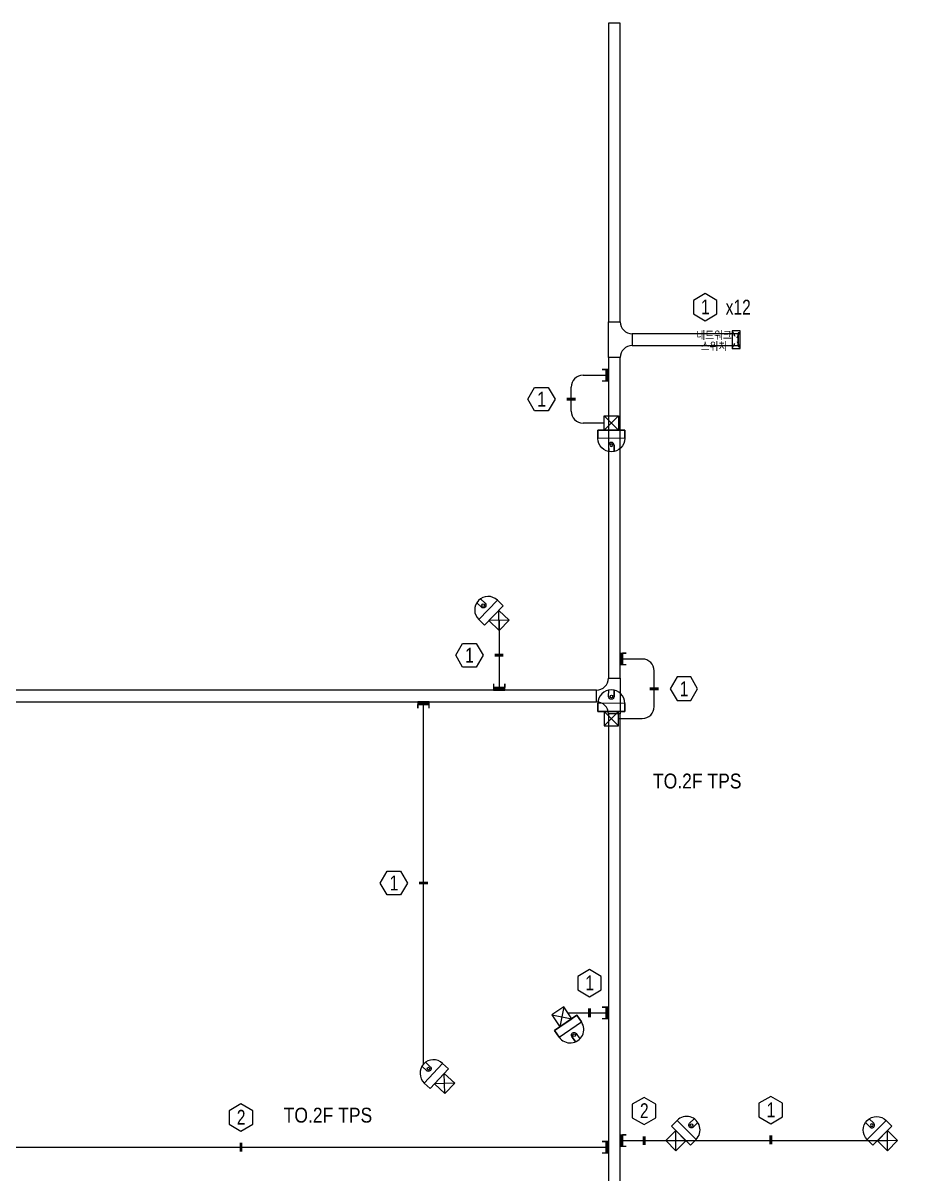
# Model space of a CAD drawing. Header units: millimetres. Extents: x 89860 to 502050, y -351975 to 882300.
# Drawn here: x 329118 to 351277, y -138175 to -109170 of the extents above; entities that cross this region are included whole.
import ezdxf
from ezdxf.enums import TextEntityAlignment as Align

# ---------------------------------------------------------------- set-up
doc = ezdxf.new("R2010")
doc.units = ezdxf.units.MM
doc.header["$LTSCALE"] = 150
doc.linetypes.add('D1', pattern=[3, 1, -1, 1])
doc.layers.get('0').update_dxf_attribs({"lineweight": 0})
doc.layers.add('-----16 CCTV', color=3, linetype='Continuous', lineweight=0)
for name, color, linetype in [('-----17 CCTV Cable', 4, 'Continuous'), ('-----27 Communication Cable Tray', 2, 'Continuous'), ('-----29 Indicator', 1, 'Continuous'), ('-----30 Text', 2, 'Continuous')]:
    doc.layers.add(name, color=color, linetype=linetype)
doc.styles.add('ELEC', font='')
doc.styles.get('ELEC').set_extended_font_data('Dotum')

# ---------------------------------------------------------------- blocks, each defined once
blk = doc.blocks.new('Dome Camera')
at = {"layer": '-----16 CCTV', "linetype": 'Continuous'}
for p, q in [((-180, 180), (180, -180)), ((180, 180), (-180, -180)), ((339, -180), (-339, -180)), ((-339, -180), (-339, -383)), ((339, -383), (339, -180)), ((-339, -383), (339, -383))]:
    blk.add_line(p, q, dxfattribs=at)
at = {"layer": '-----16 CCTV', "linetype": 'Continuous', "lineweight": 0}
for p, q in [((-339, -180), (339, -180)), ((-339, -383), (-339, -180)), ((339, -180), (339, -383)), ((-68, -553), (-68, -715)), ((68, -553), (68, -715))]:
    blk.add_line(p, q, dxfattribs=at)
at = {"layer": '-----16 CCTV', "linetype": 'Continuous'}
blk.add_lwpolyline([(180, 180), (-180, 180), (-180, -180), (180, -180)], close=True, dxfattribs=at)
blk.add_lwpolyline([(-68, -715), (-68, -553, -1), (68, -553), (68, -715)], format="xyb", dxfattribs=at)
at = {"layer": '-----16 CCTV', "linetype": 'Continuous', "lineweight": 0}
blk.add_circle((0, -553), 33.9, dxfattribs=at)
blk.add_circle((0, -553), 33.9, dxfattribs=at)
blk.add_arc((0, -383), 339, 180, 0, dxfattribs=at)
at = {"layer": '-----16 CCTV', "linetype": 'Continuous'}
blk.add_arc((0, -383), 339, 180, 0, dxfattribs=at)
blk = doc.blocks.new('O08')
blk.add_hatch(color=256).paths.add_polyline_path([(120, 51), (-120, 51), (-120, 0), (120, 0)])
blk.add_lwpolyline([(120, 127.5), (120, 0), (-120, 0), (-120, 127.5), (-120, 51), (120, 51)])

msp = doc.modelspace()

# ---------------------------------------------------------------- linework, layer by layer
at = {"layer": '-----16 CCTV', "color": 3, "const_width": 0.198}
msp.add_lwpolyline([(347200, -116774), (347200, -117576), (345878, -117576), (345878, -116774)], close=True, dxfattribs=at)
at = {"layer": '-----17 CCTV Cable'}
for p, q in [((343236, -118045), (343874, -118045, 0)), ((342936, -118953), (342936, -118345)), ((343770, -119253), (343236, -119253)), ((341120, -124225), (341120, -125979, 0)), ((344730, -125197), (344174, -125197, 0)), ((345030, -126397), (345030, -125497)), ((339215, -135405), (339215, -126279, 0)), ((344130, -126697), (344730, -126697)), ((342849, -134115), (343874, -134115, 0)), ((350911, -137335), (344174, -137335, 0)), ((325352, -137501), (343874, -137501, 0))]:
    msp.add_line(p, q, dxfattribs=at)
for centre, start, end in [((343236, -118345, 0), 90, 180), ((343236, -118953), 180, 270), ((344730, -125497, 0), 0, 90), ((344730, -126397), 270, 0)]:
    msp.add_arc(centre, 300, start, end, dxfattribs=at)
at = {"layer": '-----27 Communication Cable Tray', "elevation": 0}
for points in [[(343874, -109170), (343874, -116700), (344174, -116700), (344174, -109170)], [(347200, -117000), (344474, -117000), (344474, -117300), (347200, -117300)], [(344174, -125679), (344174, -117600), (343874, -117600), (343874, -125679)], [(275741, -126279), (343574, -126279), (343574, -125979), (275741, -125979)], [(344174, -138647), (344174, -126579), (343874, -126579), (343874, -138647)]]:
    msp.add_lwpolyline(points, close=True, dxfattribs=at)
for points in [[(344174, -117600), (343874, -117600), (343874, -117600), (343874, -116700), (344174, -116700, 0.414214), (344474, -117000), (344474, -117300), (344474, -117300, 0.414214)], [(343874, -125679), (344174, -125679), (344174, -125679), (344174, -126579), (343874, -126579, 0.414214), (343574, -126279), (343574, -125979), (343574, -125979, 0.414214)]]:
    msp.add_lwpolyline(points, format="xyb", close=True, dxfattribs=at)
at = {"layer": '-----27 Communication Cable Tray', "color": 1}
msp.add_lwpolyline([(347000, -117375), (347200, -117375), (347200, -116925), (347000, -116925), (347000, -117375)], dxfattribs=at)
at = {"layer": '-----27 Communication Cable Tray', "color": 1, "linetype": 'D1'}
for points in [[(347000, -117375), (347200, -116925)], [(347000, -116925), (347200, -117375)]]:
    msp.add_lwpolyline(points, dxfattribs=at)
at = {"layer": '-----27 Communication Cable Tray'}
for points in [[(347050, -117250), (347050, -117300), (347150, -117300), (347150, -117000), (347050, -117000), (347050, -117050)], [(347150, -117325), (347200, -117325), (347200, -116975), (347150, -116975), (347150, -117325)]]:
    msp.add_lwpolyline(points, dxfattribs=at)
at = {"layer": '-----29 Indicator'}
for points in [[(346613, -116502), (346613, -116159), (346315, -115987), (346018, -116159), (346018, -116502), (346315, -116674), (346613, -116502)], [(343102, -133194), (343102, -133538), (343399, -133710), (343697, -133538), (343697, -133194), (343399, -133023), (343102, -133194)], [(347672, -136394), (347672, -136738), (347970, -136910), (348267, -136738), (348267, -136394), (347970, -136223), (347672, -136394)]]:
    msp.add_lwpolyline(points, close=True, dxfattribs=at)
at = {"layer": '-----29 Indicator', "elevation": 0}
for points in [[(342016, -118352), (342359, -118352), (342531, -118649), (342359, -118946), (342016, -118946), (341844, -118649), (342016, -118352)], [(340199, -124805), (340543, -124805), (340715, -125102), (340543, -125400), (340199, -125400), (340028, -125102), (340199, -124805)], [(345950, -125650), (345607, -125650), (345435, -125947), (345607, -126245), (345950, -126245), (346122, -125947), (345950, -125650)], [(338295, -130545), (338638, -130545), (338810, -130842), (338638, -131140), (338295, -131140), (338123, -130842), (338295, -130545)], [(344479, -136414), (344479, -136758), (344776, -136930), (345074, -136758), (345074, -136414), (344776, -136243), (344479, -136414)], [(334316, -136580), (334316, -136923), (334613, -137095), (334911, -136923), (334911, -136580), (334613, -136408), (334316, -136580)]]:
    msp.add_lwpolyline(points, close=True, dxfattribs=at)
for points in [[(343048, -118649, 74.1, 74.1, 0), (342825, -118649, 0, 0, 0), (342531, -118649, 0, 0, 0)], [(341231, -125102, 74.1, 74.1, 0), (341009, -125102, 0, 0, 0), (340715, -125102, 0, 0, 0)], [(344918, -125947, 74.1, 74.1, 0), (345141, -125947, 0, 0, 0), (345435, -125947, 0, 0, 0)], [(339327, -130842, 74.1, 74.1, 0), (339104, -130842, 0, 0, 0), (338810, -130842, 0, 0, 0)], [(344776, -137446, 74.1, 74.1, 0), (344776, -137224, 0, 0, 0), (344776, -136930, 0, 0, 0)], [(334613, -137612, 74.1, 74.1, 0), (334613, -137389, 0, 0, 0), (334613, -137095, 0, 0, 0)]]:
    msp.add_lwpolyline(points, format="xyseb", dxfattribs=at)
at = {"layer": '-----29 Indicator'}
for points in [[(343399, -134226, 74.1, 74.1, 0), (343399, -134004, 0, 0, 0), (343399, -133710, 0, 0, 0)], [(347970, -137426, 74.1, 74.1, 0), (347970, -137204, 0, 0, 0), (347970, -136910, 0, 0, 0)]]:
    msp.add_lwpolyline(points, format="xyseb", dxfattribs=at)

# ---------------------------------------------------------------- block references
at = {"layer": '-----16 CCTV', "xscale": -1}
for p, rotation in [((343950, -119253), 0.04049193611482594), ((350911, -137335), 225.0404919361149)]:
    msp.add_blockref('Dome Camera', p, dxfattribs=dict(at, rotation=rotation))
at = {"layer": '-----16 CCTV'}
for p, rotation in [((341120, -124225), 226.22310860371), ((343950, -126697), 179.9595080638851), ((342700, -134216), 34.11628381149031), ((339746, -135896), 227.2476455347362), ((345577, -137335), 134.9595080638851)]:
    msp.add_blockref('Dome Camera', p, dxfattribs=dict(at, rotation=rotation))
at = {"layer": '-----17 CCTV Cable', "yscale": 1.199999999953434, "zscale": 1.199999999953434}
for p, xscale, rotation in [((343874, -118045, 0), -1.199999999953434, 90), ((344174, -125197, 0), 1.199999999953434, 270), ((339215, -126279, 0), -1.199999999953434, 180), ((343874, -134115, 0), -1.199999999953434, 90), ((344174, -137335, 0), 1.199999999953434, 270), ((343874, -137501, 0), -1.199999999953434, 90)]:
    msp.add_blockref('O08', p, dxfattribs=dict(at, xscale=xscale, rotation=rotation))
at = {"layer": '-----17 CCTV Cable', "xscale": -1.199999999953434, "yscale": 1.199999999953434, "zscale": 1.199999999953434}
msp.add_blockref('O08', (341120, -125979, 0), dxfattribs=at)

# ---------------------------------------------------------------- texts
at = {"layer": '-----16 CCTV', "color": 3, "style": 'ELEC', "width": 0.9}
for s, p in [('네트워크', (346539, -117035)), ('스위치', (346539, -117315))]:
    msp.add_text(s, height=197.6, dxfattribs=at).set_placement(p, align=Align.MIDDLE_CENTER)
at = {"layer": '-----30 Text', "transparency": 33554687, "style": 'ELEC', "width": 0.8}
for s, p in [('1', (346319, -116325)), ('x12', (347149, -116331)), ('1', (342192, -118649)), ('1', (340375, -125102, 0)), ('1', (345782, -125947)), ('1', (338470, -130842, 0)), ('1', (343403, -133360)), ('2', (334617, -136746, 0)), ('2', (344780, -136580, 0)), ('1', (347974, -136560))]:
    msp.add_text(s, height=375, dxfattribs=at).set_placement(p, align=Align.MIDDLE_CENTER)
at = {"layer": '-----30 Text', "style": 'ELEC', "width": 0.9}
for p in [(346115, -128272), (336805, -136692)]:
    msp.add_text('TO.2F TPS', height=375, dxfattribs=at).set_placement(p, align=Align.MIDDLE)

doc.saveas('drawing.dxf')
